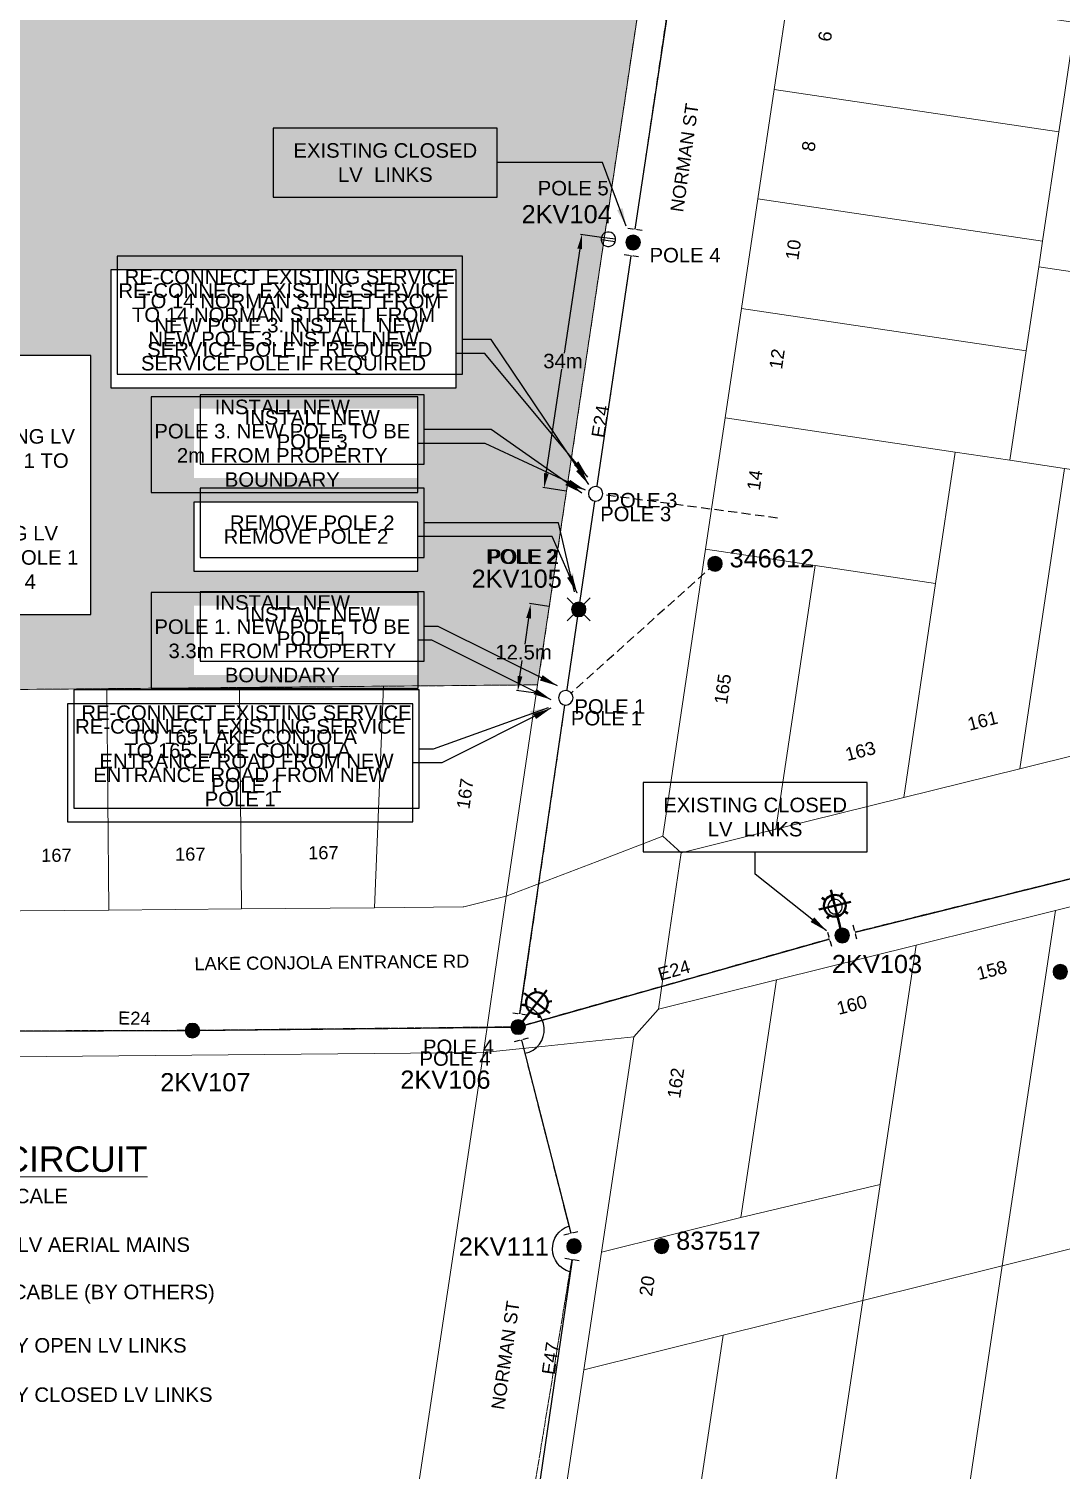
# Model space of a CAD drawing. Header units: metres. Extents: x 267914 to 271639, y 6093026 to 6094842.
# Drawn here: x 270599 to 270741.1, y 6094070.3 to 6094268.9 of the extents above; entities that cross this region are included whole.
import ezdxf
from ezdxf.enums import TextEntityAlignment as Align

# ---------------------------------------------------------------- set-up
doc = ezdxf.new("R2010")
doc.units = ezdxf.units.M
doc.linetypes.add('Cable Exist OH', pattern=[1, 1, 0])
doc.linetypes.add('HIDDEN', pattern=[0.375, 0.25, -0.125])
doc.layers.get('0').update_dxf_attribs({"color": 6})
doc.layers.add('Cadastre Land Parcels_SP_EXT', color=9, linetype='Continuous', lineweight=5)
doc.layers.add('Cadastre Roads_SP_EXT', color=9, linetype='Continuous', lineweight=5)
for name, color, linetype in [('Duct_SP_NEW', 2, 'Continuous'), ('Equip_SP_LV_EXT', 7, 'Continuous'), ('Equip_SP_SL_EXT', 7, 'Continuous'), ('Mains_LV_EXT', 7, 'Continuous'), ('Mains_LV_NEW', 2, 'Continuous'), ('Mains_SL_EXT', 7, 'Continuous'), ('Notes_LV_MISC', 7, 'Continuous'), ('Notes_SP_MISC', 7, 'Continuous'), ('OH_Details_SP_MISC', 7, 'Continuous'), ('SupportsOH_SP_TR_HV_LV_SL_EXT', 7, 'Continuous'), ('SupportsUG_SP_LV_EXT', 7, 'Continuous'), ('SupportsUG_SP_LV_NEW', 2, 'Continuous')]:
    doc.layers.add(name, color=color, linetype=linetype)
doc.layers.get('0').freeze()
doc.styles.add('iecARIAL', font='arial.ttf', dxfattribs={"height": 2})
doc.styles.add('POLE_LABEL', font='arial.ttf')
doc.styles.get("Standard").update_dxf_attribs({"font": 'arial.ttf'})
doc.linetypes.add('Cable 4', pattern='A,5.25,-0.1,["o",Standard,S=2,R=0,X=1.2,Y=-0.7],-4', length=9.35)
doc.dimstyles.get("Standard").update_dxf_attribs({"dimtxt": 0.18, "dimasz": 0.18, "dimexe": 0.18, "dimexo": 0.0625, "dimgap": 0.09, "dimtad": 0, "dimtih": 1, "dimtoh": 1, "dimdec": 4, "dimzin": 0, "dimdsep": 46, "dimtxsty": 'Standard', "dimcen": 0.09, "dimadec": 0, "dimazin": 0, "dimtfac": 1, "dimtdec": 4, "dimtofl": 0, "dimtmove": 0, "dimatfit": 3, "dimfxl": 1, "dimtolj": 1, "dimtzin": 0, "dimarcsym": 0})

# ---------------------------------------------------------------- blocks, each defined once
blk = doc.blocks.new('*U157')
for p, q in [((-5.06, 0.08), (-5.56, 0.07)), ((-3.09, 0.11), (-2.6, 0.12)), ((-5.05, -0.25), (-5.55, -0.26)), ((-3.09, -0.22), (-2.59, -0.21))]:
    blk.add_line(p, q)
blk.add_lwpolyline([(-3.08, -0.05, 1), (-5.07, -0.09, 1)], format="xyb", close=True)
at = {"flags": 9}
for tag, p in [('ACTUAL_STATUS', (0, 0)), ('CONSTRUCTED_VOLTAGE', (0, -0.2)), ('OPERATING_VOLTAGE', (0, -0.6)), ('ORIENTATION', (0, -0.8)), ('OWNED_BY', (0, -1)), ('STATE', (0, -1.2)), ('SWITCH_TYPE', (0, -1.4)), ('NO_PHASES', (0, -0.4)), ('USAGE', (0, -1.6)), ('LEGEND', (0, -1.8)), ('NOTES', (0, -2))]:
    blk.add_attdef(tag, text='', height=0.2, dxfattribs=at).set_placement(p, align=Align.MIDDLE_LEFT)
at = {"flags": 1}
blk.add_attdef('Z', (0, 0), '', height=0.2, dxfattribs=at)
blk = doc.blocks.new('SL_LANTERN_EXT')
at = {"lineweight": 40}
for p, q in [((0, 1.97), (0, 6.47)), ((-2.25, 4.22), (2.25, 4.22)), ((-1.46, 5.68), (-1.06, 5.28)), ((1.46, 5.68), (1.06, 5.28)), ((-1.46, 2.76), (-1.06, 3.16)), ((0, 0), (0, 2.72)), ((1.46, 2.76), (1.06, 3.16))]:
    blk.add_line(p, q, dxfattribs=at)
blk.add_circle((0, 4.22), 1.5, dxfattribs=at)
at = {"style": 'iecARIAL', "flags": 8}
blk.add_attdef('ASSET_NUM', (1.5, 1.5), '', height=2.5, dxfattribs=at)
for tag, p, height, flags in [('OPERATING_VOLTAGE', (0.98, -1.65), 0.2, 9), ('ORIENTATION', (0.98, -1.85), 0.2, 9), ('OWNED_BY', (0.98, -2.05), 0.2, 9), ('CONSTRUCTED_VOLTAGE', (0.98, -0.65), 0.2, 9), ('CONTROL_TYPE', (0.98, -0.85), 0.2, 9), ('LANTERN_PURPOSE', (0.98, -1.05), 0.2, 9), ('LANTERN_TYPE', (0.98, -1.25), 0.2, 9), ('NO_PHASES', (0.98, -1.45), 0.2, 9), ('LNUMBER', (2.18, -3.25), 2.5, 8), ('STATE', (0.98, -2.25), 0.2, 9), ('USAGE', (0.98, -2.45), 0.2, 9), ('CEXIST', (0.98, -2.65), 0.2, 9), ('CNEW', (0.98, -2.85), 0.2, 9), ('CNUMBER', (0.98, -3.05), 0.2, 9), ('CREMOVE', (0.98, -3.25), 0.2, 9), ('CREPLACE', (0.98, -3.45), 0.2, 9), ('LKINGHEIGHT', (0.98, -3.65), 0.2, 9), ('LBRACKET', (0.98, -3.85), 0.2, 9), ('LBRACKETVOCAB', (0.98, -4.05), 0.2, 9), ('LCATEGORY', (0.98, -4.25), 0.2, 9), ('LCHARGE1', (0.98, -4.45), 0.2, 9), ('LCHARGE1PERCENT', (0.98, -4.65), 0.2, 9), ('LCHARGE2', (0.98, -4.85), 0.2, 9), ('LCHARGE2PERCENT', (0.98, -5.05), 0.2, 9), ('LCHARGE3', (0.98, -5.25), 0.2, 9), ('LCHARGE3PERCENT', (0.98, -5.45), 0.2, 9), ('LEXIST', (0.98, -5.65), 0.2, 9), ('LLAMP', (0.98, -5.85), 0.2, 9), ('LLAMPVOCAB', (0.98, -6.05), 0.2, 9), ('LMAST', (0.98, -6.25), 0.2, 9), ('LMASTVOCAB', (0.98, -6.45), 0.2, 9), ('LNEW', (0.98, -6.65), 0.2, 9), ('LANTNUMBER', (0.98, -6.85), 0.2, 9), ('LOUTREACH', (0.98, -7.25), 0.2, 9), ('LOUTREACHVOCAB', (0.98, -7.45), 0.2, 9), ('LRATECODE', (0.98, -7.65), 0.2, 9), ('LREMOVE', (0.98, -7.85), 0.2, 9), ('LREPLACE', (0.98, -8.05), 0.2, 9), ('STREETNAME', (0.98, -9.25), 0.2, 9), ('SUBURB', (0.98, -9.45), 0.2, 1), ('LTYPE', (0.98, -8.25), 0.2, 9), ('LTYPEVOCAB', (0.98, -8.45), 0.2, 9), ('LEGEND', (0.98, -8.65), 0.2, 9), ('LOCATION', (0.98, -8.85), 0.2, 9), ('NOTES', (0.98, -9.05), 0.2, 9)]:
    blk.add_attdef(tag, p, '', height=height, dxfattribs=dict(flags=flags))
blk = doc.blocks.new('POLE_EXT')
blk.add_hatch(color=256).paths.add_polyline_path([(-1, 0, 1), (1, 0, 1)])
blk.add_lwpolyline([(-1, 0, 1), (1, 0, 1)], format="xyb", close=True)
for tag, height, flags, p in [('pNumber', 2.5, 8, (-17.84, 2.07)), ('OWNED_BY', 0.2, 9, (1.35, -0.4)), ('SPECIAL_USE', 0.2, 9, (1.35, -0.8)), ('STATE', 0.2, 9, (1.35, -1)), ('cLV', 0.2, 9, (1.35, -1.4)), ('hDepth', 0.2, 9, (1.35, -1.6)), ('hDia', 0.2, 9, (1.35, -1.8)), ('cHV', 0.2, 9, (1.35, -2)), ('PARENT', 0.2, 9, (1.35, -0.6)), ('USAGE', 0.2, 9, (1.35, -1.2)), ('cLinedev', 0.2, 9, (1.35, -3.4)), ('pExisting', 0.2, 9, (1.35, -3.8)), ('LBRACKET', 0.2, 9, (1.35, -2.2)), ('LExisting', 0.2, 9, (1.35, -2.4)), ('LANTNUMBER', 0.2, 9, (1.35, -2.6)), ('LOther', 0.2, 9, (1.35, -2.8)), ('LRemove', 0.2, 9, (1.35, -3)), ('LEGEND', 0.2, 9, (1.35, -3.2)), ('LOCATION', 0.2, 9, (1.35, -3.6)), ('PFNUMBER', 0.2, 9, (1.35, -4)), ('pFooting', 0.2, 9, (1.35, -4.4)), ('pNew', 0.2, 9, (1.35, -4.6)), ('pRelocate', 0.2, 9, (1.35, -5)), ('pRemove', 0.2, 9, (1.35, -5.2)), ('pReplace', 0.2, 9, (1.35, -5.4)), ('pStay', 0.2, 9, (1.35, -5.6)), ('pType', 0.2, 9, (1.35, -5.8)), ('cspan', 0.2, 9, (1.35, -6)), ('NEWPFNUMBER', 0.2, 9, (1.35, -4.2)), ('STREETNAME', 0.2, 9, (1.35, -6.2)), ('SUBURB', 0.2, 9, (1.35, -6.4)), ('OPERATED_BY', 0.2, 9, (1.36, -7.01)), ('NOTES', 0.2, 9, (1.35, -6.6)), ('MAINTAINED_BY', 0.2, 9, (1.36, -6.81))]:
    blk.add_attdef(tag, text='', height=height, dxfattribs=dict(flags=flags)).set_placement(p, align=Align.MIDDLE_LEFT)
at = {"style": 'POLE_LABEL'}
for tag, height, flags, p in [('ASSET_NUM', 2.5, 8, (2, 2)), ('STRUCTURE_PLANT_NUMBER', 0.2, 9, (1.35, 0.03)), ('STREET_CODE', 0.2, 9, (1.35, -0.2))]:
    blk.add_attdef(tag, text='', height=height, dxfattribs=dict(at, flags=flags)).set_placement(p, align=Align.MIDDLE_LEFT)
at = {"flags": 1}
blk.add_attdef('Z', (1.35, -7.33), '', height=0.2, dxfattribs=at)
blk = doc.blocks.new('POLE_NEW')
for tag, height, flags, p in [('pNumber', 2.5, 8, (-17.84, 2.07)), ('cLinedev', 0.2, 9, (1.15, -3.4)), ('pExisting', 0.2, 9, (1.15, -3.6)), ('LBRACKET', 0.2, 9, (1.15, -2.2)), ('LExisting', 0.2, 9, (1.15, -2.4)), ('LANTNUMBER', 0.2, 9, (1.15, -2.6)), ('LOther', 0.2, 9, (1.15, -2.8)), ('LRemove', 0.2, 9, (1.15, -3)), ('LEGEND', 0.2, 9, (1.15, -3.2)), ('PFNUMBER', 0.2, 9, (1.15, -3.8)), ('NEWPFNUMBER', 0.2, 9, (1.15, -4)), ('pFooting', 0.2, 9, (1.15, -4.2)), ('pNew', 0.2, 9, (1.15, -4.4)), ('pRelocate', 0.2, 9, (1.15, -4.8)), ('pRemove', 0.2, 9, (1.15, -5)), ('pReplace', 0.2, 9, (1.15, -5.2)), ('pStay', 0.2, 9, (1.15, -5.4)), ('pType', 0.2, 9, (1.15, -5.6)), ('cspan', 0.2, 9, (1.15, -5.8)), ('SUBURB', 0.2, 9, (1.15, -6)), ('STREETNAME', 0.2, 9, (1.15, -6.2)), ('OPERATED_BY', 0.2, 9, (1.15, -6.89)), ('LOCATION', 0.2, 9, (1.15, -6.4)), ('NOTES', 0.2, 9, (1.15, -6.6)), ('MAINTAINED_BY', 0.2, 9, (1.15, -7.22))]:
    blk.add_attdef(tag, text='', height=height, dxfattribs=dict(flags=flags)).set_placement(p, align=Align.MIDDLE_LEFT)
at = {"style": 'POLE_LABEL', "flags": 8}
blk.add_attdef('ASSET_NUM', text='', height=2.5, dxfattribs=at).set_placement((2, 2), align=Align.MIDDLE_LEFT)
at = {"flags": 1}
blk.add_attdef('Z', (1.15, -7.59), '', height=0.2, dxfattribs=at)
blk.add_wipeout([(0.07, 1), (-0.06, 1), (-0.18, 0.98), (-0.3, 0.95), (-0.42, 0.91), (-0.53, 0.85), (-0.63, 0.77), (-0.73, 0.69), (-0.81, 0.59), (-0.87, 0.49), (-0.93, 0.37), (-0.97, 0.25), (-0.99, 0.13), (-1, 0.01), (-0.99, -0.12), (-0.97, -0.24), (-0.93, -0.36), (-0.88, -0.48), (-0.81, -0.58), (-0.73, -0.68), (-0.64, -0.77), (-0.54, -0.84), (-0.43, -0.9), (-0.31, -0.95), (-0.19, -0.98), (-0.07, -1), (0.06, -1), (0.18, -0.98), (0.3, -0.95), (0.42, -0.91), (0.53, -0.85), (0.63, -0.77), (0.73, -0.69), (0.81, -0.59), (0.87, -0.49), (0.93, -0.37), (0.97, -0.25), (0.99, -0.13), (1, -0.01), (0.99, 0.12), (0.97, 0.24), (0.93, 0.36), (0.88, 0.48), (0.81, 0.58), (0.73, 0.68), (0.64, 0.77), (0.54, 0.84), (0.43, 0.9), (0.31, 0.95), (0.19, 0.98)])
at = {"lineweight": -3}
blk.add_lwpolyline([(-1, 0, 1), (1, 0, 1)], format="xyb", close=True, dxfattribs=at)
at = {"style": 'POLE_LABEL', "flags": 9}
for tag, p in [('STRUCTURE_PLANT_NUMBER', (1.15, 0.09)), ('STREET_CODE', (1.15, -0.2))]:
    blk.add_attdef(tag, text='', height=0.2, dxfattribs=at).set_placement(p, align=Align.MIDDLE_LEFT)
at = {"flags": 9}
for tag, p in [('OWNED_BY', (1.15, -0.4)), ('SPECIAL_USE', (1.15, -0.8)), ('STATE', (1.15, -1)), ('cLV', (1.15, -1.4)), ('hDepth', (1.15, -1.6)), ('hDia', (1.15, -1.8)), ('cHV', (1.15, -2)), ('PARENT', (1.15, -0.6)), ('USAGE', (1.15, -1.2))]:
    blk.add_attdef(tag, text='', height=0.2, dxfattribs=at).set_placement(p, align=Align.MIDDLE_LEFT)
blk = doc.blocks.new('*D138')
at = {"layer": 'Notes_SP_MISC', "color": 0, "linetype": 'Continuous', "lineweight": -2, "transparency": 16777216}
for p, q in [((270678.16, 6094240.07), (270674.96, 6094240.54)), ((270674.85, 6094238.54), (270672.71, 6094224.19)), ((270670.24, 6094207.62), (270672.38, 6094221.97)), ((270672.96, 6094205.19), (270669.76, 6094205.67))]:
    blk.add_line(p, q, dxfattribs=at)
at = {"layer": 'Notes_SP_MISC', "color": 0, "linetype": 'Continuous', "lineweight": 0, "transparency": 16777216}
for points in [[(270674.52, 6094238.59), (270675.18, 6094238.49), (270675.14, 6094240.52)], [(270669.91, 6094207.67), (270670.57, 6094207.57), (270669.94, 6094205.64)]]:
    blk.add_solid(points, dxfattribs=at)
at = {"layer": 'Notes_SP_MISC', "color": 0, "linetype": 'Continuous', "transparency": 16777216, "insert": (270672.54, 6094223.08), "char_height": 2, "attachment_point": 5}
blk.add_mtext('\\A1;34m', dxfattribs=at)
blk = doc.blocks.new('*D139')
at = {"layer": 'Notes_SP_MISC', "color": 0, "linetype": 'Continuous', "lineweight": -2, "transparency": 16777216}
for p, q in [((270670.59, 6094189.28), (270667.93, 6094189.68)), ((270667.81, 6094187.67), (270667.28, 6094184.09)), ((270666.62, 6094179.68), (270666.94, 6094181.87)), ((270668.81, 6094177.33), (270666.14, 6094177.73))]:
    blk.add_line(p, q, dxfattribs=at)
at = {"layer": 'Notes_SP_MISC', "color": 0, "linetype": 'Continuous', "transparency": 16777216}
for points in [[(270667.48, 6094187.72), (270668.14, 6094187.62), (270668.1, 6094189.65)], [(270666.29, 6094179.73), (270666.95, 6094179.63), (270666.32, 6094177.7)]]:
    blk.add_solid(points, dxfattribs=at)
at = {"layer": 'Notes_SP_MISC', "color": 0, "linetype": 'Continuous', "transparency": 16777216, "insert": (270667.11, 6094182.98), "char_height": 2, "attachment_point": 5}
blk.add_mtext('\\A1;12.5m', dxfattribs=at)
blk = doc.blocks.new('POLE_DEL')
h = blk.add_hatch(color=256)
edge = h.paths.add_edge_path()
edge.add_arc((0, 0), 1, 180, 360)
edge.add_arc((0, 0), 1, 0, 180)
for p, q in [((-1.58, 1.58), (1.58, -1.58)), ((-1.58, -1.58), (1.58, 1.58))]:
    blk.add_line(p, q)
blk.add_lwpolyline([(-1, 0, 1), (1, 0, 1)], format="xyb", close=True)
for tag, height, flags, p in [('pNumber', 2.5, 8, (0, 2.07)), ('OWNED_BY', 0.2, 9, (0, -0.4)), ('SPECIAL_USE', 0.2, 9, (0, -0.6)), ('STATE', 0.2, 9, (0, -0.8)), ('cLV', 0.2, 9, (0, -1.2)), ('cHV', 0.2, 9, (0, -1.8)), ('USAGE', 0.2, 9, (0, -1)), ('hDepth', 0.2, 9, (0, -1.4)), ('hDia', 0.2, 9, (0, -1.6)), ('LBRACKET', 0.2, 9, (0, -2)), ('cLinedev', 0.2, 9, (0, -3.2)), ('LExisting', 0.2, 9, (0, -2.2)), ('LANTNUMBER', 0.2, 9, (0, -2.4)), ('LOther', 0.2, 9, (0, -2.6)), ('LRemove', 0.2, 9, (0, -2.8)), ('LEGEND', 0.2, 9, (0, -3)), ('pExisting', 0.2, 9, (0, -3.4)), ('PFNUMBER', 0.2, 9, (0, -3.6)), ('NEWPFNUMBER', 0.2, 9, (0, -3.8)), ('pFooting', 0.2, 9, (0, -4)), ('cspan', 0.2, 9, (0, -5.6)), ('SUBURB', 0.2, 9, (0, -5.8)), ('STREETNAME', 0.2, 9, (0, -6)), ('pNew', 0.2, 9, (0, -4.2)), ('pRelocate', 0.2, 9, (0, -4.6)), ('pRemove', 0.2, 9, (0, -4.8)), ('pReplace', 0.2, 9, (0, -5)), ('pStay', 0.2, 9, (0, -5.2)), ('pType', 0.2, 9, (0, -5.4)), ('LOCATION', 0.2, 9, (0, -6.2)), ('NOTES', 0.2, 9, (0, -6.4))]:
    blk.add_attdef(tag, text='', height=height, dxfattribs=dict(flags=flags)).set_placement(p, align=Align.MIDDLE_LEFT)
at = {"flags": 1}
blk.add_attdef('Z', (0, 0), '', height=0.2, dxfattribs=at)
at = {"style": 'POLE_LABEL', "flags": 9}
blk.add_attdef('STREET_CODE', text='', height=0.2, dxfattribs=at).set_placement((0, -0.2), align=Align.MIDDLE_LEFT)
blk = doc.blocks.new('*U158')
for p, q in [((-0.24, 4.41), (-0.21, 2.45)), ((0.09, 4.42), (0.13, 2.45))]:
    blk.add_line(p, q)
blk.add_lwpolyline([(-0.04, 2.44, 1), (-0.07, 4.43, 1)], format="xyb", close=True)
at = {"flags": 9}
for tag, p in [('ACTUAL_STATUS', (0, 0)), ('CONSTRUCTED_VOLTAGE', (0, -0.2)), ('OPERATING_VOLTAGE', (0, -0.6)), ('ORIENTATION', (0, -0.8)), ('OWNED_BY', (0, -1)), ('STATE', (0, -1.2)), ('SWITCH_TYPE', (0, -1.4)), ('NO_PHASES', (0, -0.4)), ('USAGE', (0, -1.6)), ('NOTES', (0, -1.8))]:
    blk.add_attdef(tag, text='', height=0.2, dxfattribs=at).set_placement(p, align=Align.MIDDLE_LEFT)
at = {"flags": 1}
blk.add_attdef('Z', (0, 0), '', height=0.2, dxfattribs=at)
blk = doc.blocks.new('End Shackle_NEW')
blk.add_line((1, 1.81), (-1, 1.81))
at = {"flags": 1}
blk.add_attdef('Z', (0, 0), '', height=0.2, dxfattribs=at)
at = {"flags": 9}
for tag, p in [('CONNECTOR_TYPE', (0, 0)), ('CONSTRUCTED_VOLTAGE', (0, -0.2)), ('OPERATING_VOLTAGE', (0, -0.6)), ('ORIENTATION', (0, -0.8)), ('OWNED_BY', (0, -1)), ('STATE', (0, -1.2)), ('OPERATED_BY', (0, -2.01)), ('NO_PHASES', (0, -0.4)), ('USAGE', (0, -1.4)), ('NOTES', (0, -1.6)), ('MAINTAINED_BY', (0, -1.81))]:
    blk.add_attdef(tag, text='', height=0.2, dxfattribs=at).set_placement(p, align=Align.MIDDLE_LEFT)
blk.add_wipeout([(-0.25, 0), (-0.25, 1.81), (0.25, 1.82), (0.25, 0)])

msp = doc.modelspace()

# ---------------------------------------------------------------- hatches: boundary and pattern name
at = {"layer": 'Notes_SP_MISC', "linetype": 'Cable Exist OH', "lineweight": 0}
h = msp.add_hatch(dxfattribs=at)
h.set_pattern_fill('DOTS', scale=5)
h.paths.add_polyline_path([(270294.87367, 6094417.99015), (270325.71903, 6094417.99015), (270325.71903, 6094427.51752), (270294.87367, 6094427.51752)], flags=16)
h.paths.add_polyline_path([(270368.16032, 6094375.8), (270330.76741, 6094375.8), (270330.76741, 6094396.1), (270368.16032, 6094396.1)], flags=16)
h.paths.add_polyline_path([(270392.54142, 6094372.76222), (270446.52195, 6094372.76222), (270446.52195, 6094323.68579), (270392.54142, 6094323.68579)], flags=16)
h.paths.add_polyline_path([(270562.66032, 6094301.83251), (270525.26741, 6094301.83251), (270525.26741, 6094316.74827), (270562.66032, 6094316.74827)], flags=16)
h.paths.add_polyline_path([(270623.56261, 6094279.79342), (270586.16971, 6094279.79342), (270586.16971, 6094294.70918), (270623.56261, 6094294.70918)], flags=16)
h.paths.add_polyline_path([(270546.43226, 6094188.17363), (270607.54442, 6094188.17363), (270607.54442, 6094223.87583), (270546.43226, 6094223.87583)], flags=16)
h.paths.add_polyline_path([(270610.29029, 6094219.38971), (270657.83063, 6094219.38971), (270657.83063, 6094235.65904), (270610.29029, 6094235.65904)], flags=16)
h.paths.add_polyline_path([(270621.72617, 6094206.99774), (270652.57153, 6094206.99774), (270652.57153, 6094216.52512), (270621.72617, 6094216.52512)], flags=16)
h.paths.add_polyline_path([(270621.72617, 6094194.15068), (270652.57153, 6094194.15068), (270652.57153, 6094203.67805), (270621.72617, 6094203.67805)], flags=16)
h.paths.add_polyline_path([(270621.73795, 6094179.87044), (270652.58331, 6094179.87044), (270652.58331, 6094189.39782), (270621.73795, 6094189.39782)], flags=16)
h.paths.add_polyline_path([(270147.16008, 6094087.00123), (270207.17664, 6094079.64236), (270204.76765, 6094082.90953), (270210.07705, 6094108.14978), (270325.83978, 6094122.17453), (270502.90852, 6094177.01981), (270669.04642, 6094178.49896), (270710.46836, 6094456.26428), (270636.39311, 6094511.48672), (270591.3781, 6094556.10591), (270564.69639, 6094591.35677), (270524.07257, 6094631.00491), (270480.90636, 6094656.14759), (270451.68598, 6094666.35359), (270363.99117, 6094617.38918), (270314.13328, 6094579.10181), (270278.89523, 6094550.13021), (270252.61213, 6094525.7092), (270236.65183, 6094517.45549)])

# ---------------------------------------------------------------- linework, layer by layer
at = {"layer": 'Cadastre Land Parcels_SP_EXT', "linetype": 'Continuous'}
for points in [[(270502.90852, 6094177.01981), (270518.23105, 6094177.15593), (270536.52756, 6094177.3189), (270554.82407, 6094177.48179), (270573.12058, 6094177.64467), (270591.4163, 6094177.80756), (270609.71281, 6094177.97036), (270628.00924, 6094178.13315), (270647.82904, 6094178.30973), (270669.04645, 6094178.49894), (270692.55688, 6094336.15535), (270692.55688, 6094336.15535), (270695.71407, 6094357.32338), (270710.46862, 6094456.26413)], [(270741.45455, 6094258.84549), (270740.83128, 6094254.66233), (270738.58268, 6094239.58342), (270738.06046, 6094236.08138), (270768.74068, 6094231.50955)], [(270768.74068, 6094231.50955), (270738.06046, 6094236.08138), (270736.33329, 6094224.50248), (270734.0839, 6094209.4226), (270741.62451, 6094208.29874)]]:
    msp.add_lwpolyline(points, dxfattribs=at)
for points in [[(270743.07987, 6094269.74318), (270703.87185, 6094275.58082), (270701.62334, 6094260.49988), (270740.83128, 6094254.66233), (270741.45455, 6094258.84549), (270743.07987, 6094269.74318)], [(270740.83128, 6094254.66233), (270701.62334, 6094260.49988), (270699.37475, 6094245.42097), (270738.58268, 6094239.58342), (270740.83128, 6094254.66233)], [(270738.06046, 6094236.08138), (270738.58268, 6094239.58342), (270699.37475, 6094245.42097), (270697.12545, 6094230.34012), (270736.33329, 6094224.50248), (270738.06046, 6094236.08138)], [(270736.33329, 6094224.50248), (270697.12545, 6094230.34012), (270694.87694, 6094215.26015), (270726.54577, 6094210.54451), (270734.0839, 6094209.4226), (270736.33329, 6094224.50248)], [(270726.54577, 6094210.54451), (270694.87694, 6094215.26015), (270692.17785, 6094197.16468), (270707.25738, 6094194.919), (270723.84836, 6094192.44807), (270726.54577, 6094210.54451)], [(270741.62451, 6094208.29874), (270734.0839, 6094209.4226), (270726.54577, 6094210.54451), (270723.84836, 6094192.44807), (270719.45452, 6094162.97846), (270735.46366, 6094166.95281), (270741.62451, 6094208.29874)], [(270755.32136, 6094206.2557), (270741.62451, 6094208.29874), (270735.46366, 6094166.95281), (270752.98611, 6094171.30381), (270755.32136, 6094206.2557)], [(270707.25738, 6094194.919), (270692.17785, 6094197.16468), (270686.2858, 6094157.64847), (270688.79612, 6094155.36684), (270701.84612, 6094158.60626), (270707.25738, 6094194.919)], [(270701.84612, 6094158.60626), (270707.25738, 6094194.919), (270723.84836, 6094192.44807), (270719.45452, 6094162.97846), (270701.84612, 6094158.60626)], [(270609.71281, 6094177.97036), (270591.4163, 6094177.80756), (270591.68987, 6094147.31523), (270609.9855, 6094147.47803), (270609.71281, 6094177.97036)], [(270628.00924, 6094178.13315), (270609.71281, 6094177.97036), (270609.9855, 6094147.47803), (270628.28192, 6094147.64179), (270628.00924, 6094178.13315)], [(270647.82904, 6094178.30973), (270628.00924, 6094178.13315), (270628.28192, 6094147.64179), (270646.57755, 6094147.8045), (270647.82904, 6094178.30973)], [(270669.04645, 6094178.49894), (270647.82904, 6094178.30973), (270646.57755, 6094147.8045), (270658.77354, 6094147.91262), (270658.87654, 6094147.93815), (270664.7049, 6094149.38495), (270669.04645, 6094178.49894)], [(270733.0391, 6094098.47038), (270740.36683, 6094147.42458), (270759.57511, 6094152.19958), (270752.25454, 6094103.24759), (270733.0391, 6094098.47038)], [(270733.0391, 6094098.47038), (270740.36683, 6094147.42458), (270721.15784, 6094142.6495), (270716.21943, 6094109.68924), (270713.82287, 6094093.69309), (270733.0391, 6094098.47038)], [(270716.21943, 6094109.68924), (270721.15784, 6094142.6495), (270701.94876, 6094137.87433), (270697.03552, 6094105.11573), (270716.21943, 6094109.68924)], [(270697.03552, 6094105.11573), (270701.94876, 6094137.87433), (270685.69724, 6094133.83514), (270685.66235, 6094133.79645), (270682.27753, 6094130.0296), (270677.82168, 6094100.34144), (270697.03552, 6094105.11573)], [(270661.59904, 6094127.84301), (270510.96322, 6094126.50336), (270336.51804, 6094072.46932), (270289.54611, 6094066.77735), (270644.99313, 6094017.20155), (270661.59904, 6094127.84301)], [(270713.82287, 6094093.69309), (270716.21943, 6094109.68924), (270697.03552, 6094105.11573), (270677.82168, 6094100.34144), (270675.39041, 6094084.13939), (270694.60576, 6094088.91677), (270713.82287, 6094093.69309)], [(270744.92028, 6094054.29126), (270752.25454, 6094103.24759), (270733.0391, 6094098.47038), (270725.69769, 6094049.51282), (270744.92028, 6094054.29126)], [(270725.69769, 6094049.51282), (270733.0391, 6094098.47038), (270713.82287, 6094093.69309), (270706.47501, 6094044.73438), (270725.69769, 6094049.51282)], [(270706.47501, 6094044.73438), (270713.82287, 6094093.69309), (270694.60576, 6094088.91677), (270687.25322, 6094039.95594), (270706.47501, 6094044.73438)], [(270671.00196, 6094035.91561), (270668.4949, 6094038.19627), (270675.39041, 6094084.13939), (270694.60576, 6094088.91677), (270687.25322, 6094039.95594), (270671.00196, 6094035.91561)]]:
    msp.add_lwpolyline(points, close=True, dxfattribs=at)
at = {"layer": 'Cadastre Roads_SP_EXT', "linetype": 'Continuous'}
for points in [[(270712.46344, 6094333.18652), (270700.7194, 6094334.93683), (270692.55686, 6094336.15536), (270669.04642, 6094178.49896), (270664.70496, 6094149.38491), (270677.24508, 6094154.18662), (270686.28574, 6094157.64847), (270692.17785, 6094197.16468), (270694.87691, 6094215.2602), (270697.12544, 6094230.34008), (270699.37477, 6094245.42103), (270701.6233, 6094260.49994), (270703.87183, 6094275.5808), (270706.12124, 6094290.65971), (270708.37065, 6094305.74065), (270712.46344, 6094333.18652)], [(270677.82172, 6094100.34149), (270682.27754, 6094130.02953), (270670.06759, 6094128.73903), (270661.59907, 6094127.84299), (270644.99317, 6094017.20154), (270655.46138, 6094026.55285), (270668.49495, 6094038.19632), (270675.3904, 6094084.13941), (270677.82172, 6094100.34149)]]:
    msp.add_lwpolyline(points, close=True, dxfattribs=at)
for points in [[(270752.98616, 6094171.30381), (270735.46365, 6094166.95281), (270719.45443, 6094162.97843), (270701.84609, 6094158.60624), (270688.79609, 6094155.36692), (270687.22372, 6094144.44473), (270685.69727, 6094133.83515), (270701.94879, 6094137.87434), (270721.15776, 6094142.64948), (270740.36682, 6094147.42452), (270759.57509, 6094152.19957)], [(270336.51807, 6094072.46928), (270510.96315, 6094126.50339), (270661.59907, 6094127.84299), (270663.1627, 6094138.68941), (270664.70496, 6094149.38491), (270664.70496, 6094149.38491), (270658.87652, 6094147.93811), (270658.77355, 6094147.91268), (270646.57756, 6094147.8045), (270628.28193, 6094147.64184), (270609.98551, 6094147.47803), (270591.68988, 6094147.3152), (270573.39346, 6094147.15236), (270555.09784, 6094146.98953), (270536.80221, 6094146.8266), (270518.50579, 6094146.66359), (270507.65602, 6094146.56769), (270501.83022, 6094144.76263)]]:
    msp.add_lwpolyline(points, dxfattribs=at)
at = {"layer": 'Duct_SP_NEW', "color": 2, "linetype": 'HIDDEN', "ltscale": 5, "flags": 128}
for points in [[(270702.08455, 6094201.46947), (270677.03621, 6094204.81329)], [(270693.47425, 6094195.17722), (270672.92432, 6094176.72079)]]:
    msp.add_lwpolyline(points, dxfattribs=at)
at = {"layer": 'Mains_LV_EXT', "color": 7, "linetype": 'Cable Exist OH', "lineweight": 0}
for points in [[(270682.19849, 6094239.43043), (270688.15339, 6094279.67559)], [(270674.70501, 6094188.89346), (270682.19849, 6094239.43043)], [(270666.36325, 6094131.36687), (270674.70501, 6094188.89346)], [(270768.65894, 6094158.3002), (270710.99312, 6094143.9854)], [(270666.36325, 6094131.36687), (270710.99312, 6094143.9854)], [(270666.36325, 6094131.36687), (270621.51865, 6094130.87724)], [(270666.36325, 6094131.36687), (270674.05958, 6094101.18021)], [(270674.05958, 6094101.18021), (270662.67149, 6094031.81311)]]:
    msp.add_lwpolyline(points, dxfattribs=at)
at = {"layer": 'Mains_LV_EXT', "linetype": 'Continuous'}
msp.add_lwpolyline([(270667.28502, 6094127.75151, 0.890113192), (270666.7915, 6094134.32019)], format="xyb", dxfattribs=at)
at = {"layer": 'Mains_LV_EXT', "linetype": 'Cable Exist OH'}
msp.add_lwpolyline([(270621.51865, 6094130.87724), (270584.76888, 6094130.76964)], dxfattribs=at)
at = {"layer": 'Mains_SL_EXT', "linetype": 'Cable Exist OH'}
for points in [[(270817.17051, 6094170.52529), (270768.65894, 6094158.3002), (270710.99315, 6094143.98546)], [(270710.99315, 6094143.98546), (270666.36326, 6094131.36689)], [(270666.36326, 6094131.36689), (270621.51865, 6094130.87724), (270584.76888, 6094130.76964)]]:
    msp.add_lwpolyline(points, dxfattribs=at)
at = {"layer": 'Notes_LV_MISC'}
for points in [[(270632.64965, 6094245.6554), (270663.49501, 6094245.6554), (270663.49501, 6094255.18277), (270632.64965, 6094255.18277)], [(270611.14803, 6094221.28752), (270658.68838, 6094221.28752), (270658.68838, 6094237.55685), (270611.14803, 6094237.55685)], [(270622.58391, 6094208.89554), (270653.42928, 6094208.89554), (270653.42928, 6094218.42292), (270622.58391, 6094218.42292)], [(270622.58391, 6094196.04848), (270653.42928, 6094196.04848), (270653.42928, 6094205.57586), (270622.58391, 6094205.57586)], [(270622.59569, 6094181.76824), (270653.44105, 6094181.76824), (270653.44105, 6094191.29562), (270622.59569, 6094191.29562)], [(270605.18957, 6094161.52339), (270652.72992, 6094161.52339), (270652.72992, 6094177.79273), (270605.18957, 6094177.79273)], [(270683.57234, 6094155.51186), (270714.4177, 6094155.51186), (270714.4177, 6094165.03924), (270683.57234, 6094165.03924)]]:
    msp.add_lwpolyline(points, close=True, dxfattribs=at)
at = {"layer": 'Notes_SP_MISC', "color": 7, "linetype": 'Cable Exist OH', "lineweight": 0, "flags": 128}
msp.add_lwpolyline([(270147.16008, 6094087.00123), (270207.17664, 6094079.64236), (270204.76765, 6094082.90953), (270210.07705, 6094108.14978), (270325.83978, 6094122.17453), (270502.90852, 6094177.01981), (270669.04642, 6094178.49896), (270710.46836, 6094456.26428), (270636.39311, 6094511.48672), (270591.3781, 6094556.10591), (270564.69639, 6094591.35677), (270524.07257, 6094631.00491), (270480.90636, 6094656.14759), (270451.68598, 6094666.35359), (270363.99117, 6094617.38918), (270314.13328, 6094579.10181), (270278.89523, 6094550.13021), (270252.61213, 6094525.7092), (270236.65183, 6094517.45549), (270147.16012, 6094087.00122)], dxfattribs=at)
at = {"layer": 'Notes_SP_MISC'}
for points in [[(270610.29029, 6094219.38971), (270657.83063, 6094219.38971), (270657.83063, 6094235.65904), (270610.29029, 6094235.65904)], [(270546.43226, 6094188.17363), (270607.54442, 6094188.17363), (270607.54442, 6094223.87583), (270546.43226, 6094223.87583)], [(270615.83495, 6094204.96757), (270652.57153, 6094204.96757), (270652.57153, 6094218.15642), (270615.83495, 6094218.15642)], [(270621.72617, 6094194.15068), (270652.57153, 6094194.15068), (270652.57153, 6094203.67805), (270621.72617, 6094203.67805)], [(270615.84673, 6094178.03971), (270652.58331, 6094178.03971), (270652.58331, 6094191.22856), (270615.84673, 6094191.22856)], [(270604.33183, 6094159.62559), (270651.87217, 6094159.62559), (270651.87217, 6094175.89492), (270604.33183, 6094175.89492)]]:
    msp.add_lwpolyline(points, close=True, dxfattribs=at)
at = {"layer": 'OH_Details_SP_MISC', "color": 7, "linetype": 'Continuous', "flags": 128}
for points in [[(270666.3196, 6094131.35455), (270674.70501, 6094188.89346), (270682.19843, 6094239.43054), (270688.251, 6094279.65487), (270617.60104, 6094310.72596), (270546.44597, 6094339.78699), (270471.99901, 6094370.19398), (270403.30808, 6094398.25024)], [(270666.32135, 6094131.36651), (270710.99309, 6094143.98544), (270768.65909, 6094158.30024), (270817.1704, 6094170.52527), (270850.01124, 6094172.3687)], [(270510.23282, 6094130.47743), (270545.9411, 6094130.62502), (270584.76894, 6094130.76965), (270621.51865, 6094130.87724), (270666.36324, 6094131.36697), (270674.05962, 6094101.1802), (270669.12435, 6094067.20649), (270662.67149, 6094031.81311), (270687.37751, 6094035.7964)]]:
    msp.add_lwpolyline(points, dxfattribs=at)

# ---------------------------------------------------------------- block references
at = {"layer": 'Equip_SP_LV_EXT', "linetype": 'Cable Exist OH', "lineweight": 0, "rotation": 81.8454543701118}
msp.add_blockref('*U158', (270682.19842, 6094239.43045), dxfattribs=at)
at = {"layer": 'Equip_SP_LV_EXT', "rotation": 283.0818529255229}
msp.add_blockref('*U157', (270710.99315, 6094143.98545), dxfattribs=at)
at = {"layer": 'Equip_SP_SL_EXT'}
for p, rotation in [((270710.99311, 6094143.9854), 13.94463685961061), ((270666.3616, 6094131.33747), 322.1267526544862)]:
    msp.add_blockref('SL_LANTERN_EXT', p, dxfattribs=dict(at, rotation=rotation))
at = {"layer": 'SupportsOH_SP_TR_HV_LV_SL_EXT'}
ref = msp.add_blockref('POLE_EXT', (270693.47425, 6094195.17722), dxfattribs=at)
ref.add_attrib('ASSET_NUM', '346612', dxfattribs={"layer": '0', "height": 2.5, "style": 'POLE_LABEL'}).set_placement((270695.47425, 6094195.92722), align=Align.MIDDLE_LEFT)
ref = msp.add_blockref('POLE_EXT', (270741.02354, 6094138.98032), dxfattribs=at)
ref.add_attrib('ASSET_NUM', '837520', dxfattribs={"layer": '0', "height": 2.5, "style": 'POLE_LABEL'}).set_placement((270743.02354, 6094139.73032), align=Align.MIDDLE_LEFT)
ref = msp.add_blockref('POLE_EXT', (270621.51864, 6094130.87721), dxfattribs=at)
ref.add_attrib('ASSET_NUM', '2KV107', dxfattribs={"layer": '0', "height": 2.5, "style": 'POLE_LABEL'}).set_placement((270623.2944, 6094125.02404), align=Align.TOP_CENTER)
ref = msp.add_blockref('POLE_EXT', (270686.12202, 6094101.19799), dxfattribs=at)
ref.add_attrib('ASSET_NUM', '837517', dxfattribs={"layer": '0', "height": 2.5, "style": 'POLE_LABEL'}).set_placement((270688.12202, 6094101.94799), align=Align.MIDDLE_LEFT)
at = {"layer": 'SupportsUG_SP_LV_EXT'}
ref = msp.add_blockref('POLE_DEL', (270674.70506, 6094188.89345), dxfattribs=at)
ref.add_attrib('pNumber', '2KV105', dxfattribs={"height": 2.5}).set_placement((270659.95103, 6094193.12433), align=Align.MIDDLE_LEFT)

# ---------------------------------------------------------------- texts
at = {"layer": 'Cadastre Land Parcels_SP_EXT'}
for s, rotation, p in [('6', 81.822319, (270709.42382, 6094267.00401)), ('8', 81.82251, (270707.1704, 6094251.86033)), ('10', 81.822533, (270704.94044, 6094236.91521)), ('12', 81.822586, (270702.70063, 6094221.87639)), ('14', 81.822548, (270699.63351, 6094205.19348)), ('165', 81.822495, (270695.12967, 6094175.72006)), ('161', 14.268236, (270728.51428, 6094172.17149)), ('163', 14.267564, (270711.68927, 6094167.99628)), ('167', 81.83477, (270659.64664, 6094161.30076)), ('167', 0.153542, (270600.68463, 6094154.12053)), ('167', 0.153286, (270619.12062, 6094154.28388)), ('167', 0.1536, (270637.44568, 6094154.47622)), ('158', 14.268325, (270729.76948, 6094137.81737)), ('160', 14.2686, (270710.49538, 6094133.03266)), ('162', 81.822533, (270688.66179, 6094121.45705)), ('20', 81.822701, (270684.80011, 6094094.20412))]:
    msp.add_text(s, height=1.8, rotation=rotation, dxfattribs=at).set_placement(p)
at = {"layer": 'Cadastre Roads_SP_EXT'}
for s, rotation, p in [('NORMAN ST', 81.829292, (270689.08244, 6094243.52149)), ('LAKE CONJOLA ENTRANCE RD', 0.5801511, (270621.78643, 6094139.18402)), ('NORMAN ST', 81.806, (270664.42925, 6094078.57483))]:
    msp.add_text(s, height=1.8, rotation=rotation, dxfattribs=at).set_placement(p)
at = {"layer": 'Mains_LV_EXT'}
for s, rotation, p in [('E24', 80.7123736, (270678.20359, 6094212.43381)), ('E24', 80.7123737, (270678.20359, 6094212.43381)), ('E24', 15.653498, (270685.91333, 6094137.72293)), ('E24', 358.9975065, (270611.2693, 6094131.72797)), ('E47', 81.6892522, (270671.37552, 6094083.39293))]:
    msp.add_text(s, height=1.8, rotation=rotation, dxfattribs=at).set_placement(p)
at = {"layer": 'Notes_LV_MISC', "char_height": 2, "attachment_point": 5, "style": 'iecARIAL'}
for s, insert, width in [('EXISTING CLOSED\\PLV  LINKS', (270648.07233, 6094250.41909), 30.6675701), ('POLE 4', (270689.35206, 6094237.66493), 30.6675701), ('RE-CONNECT EXISTING SERVICE TO 14 NORMAN STREET FROM NEW POLE 3. INSTALL NEW SERVICE POLE IF REQUIRED', (270634.9182, 6094229.42218), 47.1956758), ('INSTALL NEW \\PPOLE 3', (270638.00659, 6094213.65923), 30.6675701), ('POLE 3', (270683.41059, 6094203.91751), 30.6675701), ('REMOVE POLE 2', (270638.00659, 6094200.81217), 30.6675701), ('POLE 2', (270667.10057, 6094196.13308), 30.6675701), ('INSTALL NEW \\PPOLE 1', (270638.01837, 6094186.53193), 30.6675701), ('RE-CONNECT EXISTING SERVICE TO 165 LAKE CONJOLA  ENTRANCE ROAD FROM NEW POLE 1', (270628.95974, 6094169.65806), 47.1956758), ('POLE 1', (270679.00217, 6094175.49826), 30.6675701), ('EXISTING CLOSED\\PLV  LINKS', (270698.99502, 6094160.27555), 30.6675701), ('POLE 4', (270658.15298, 6094128.62757), 30.6675701)]:
    msp.add_mtext(s, dxfattribs=dict(at, insert=insert, width=width))
at = {"layer": 'Notes_LV_MISC', "lineweight": 0, "style": 'iecARIAL'}
for s, width, insert, char_height, attachment_point in [('{\\H1.1667x;\\LFINAL LV CIRCUIT\\H0.85714x;\\P\\H0.66665x;\\lNOT TO SCALE}', 43.3984832, (270594.11825, 6094110.99688), 3, 5), ('EXISTING LV AERIAL MAINS', 53.249077, (270583.6059, 6094101.38084), 2, 4), ('SERVICE CABLE (BY OTHERS)', 60.8664998, (270583.6059, 6094094.5876), 2, 4), ('NORMALLY OPEN LV LINKS', 60.8664998, (270583.6059, 6094087.51672), 2, 4), ('NORMALLY CLOSED LV LINKS', 60.8664998, (270583.6059, 6094080.72279), 2, 4)]:
    msp.add_mtext_dynamic_manual_height_columns(s, width=width, gutter_width=10, heights=[0], dxfattribs=dict(at, insert=insert, char_height=char_height, attachment_point=attachment_point))
at = {"layer": 'Notes_SP_MISC', "char_height": 2, "attachment_point": 5, "style": 'iecARIAL'}
for s, insert, width in [('POLE 5', (270673.94744, 6094246.89891), 30.6675701), ('RE-CONNECT EXISTING SERVICE TO 14 NORMAN STREET FROM NEW POLE 3. INSTALL NEW SERVICE POLE IF REQUIRED', (270634.06046, 6094227.52438), 47.1956758), ('INSTALL NEW \\PPOLE 3. NEW POLE TO BE 2m FROM PROPERTY BOUNDARY', (270633.88681, 6094211.76143), 35.8849351), ('POLE 3', (270682.55285, 6094202.01971), 30.6675701), ('REMOVE POLE 2', (270637.14885, 6094198.91437), 30.6675701), ('POLE 2', (270666.84951, 6094196.16503), 30.6675701), ('INSTALL NEW \\PPOLE 1. NEW POLE TO BE 3.3m FROM PROPERTY BOUNDARY', (270633.89859, 6094184.83356), 35.8849351), ('POLE 1', (270678.52041, 6094173.89369), 30.6675701), ('RE-CONNECT EXISTING SERVICE TO 165 LAKE CONJOLA  ENTRANCE ROAD FROM NEW POLE 1', (270628.102, 6094167.76026), 47.1956758), ('POLE 4', (270657.67123, 6094127.023), 30.6675701)]:
    msp.add_mtext(s, dxfattribs=dict(at, insert=insert, width=width))
at = {"layer": 'Notes_SP_MISC', "linetype": 'Cable 4', "insert": (270547.66317, 6094205.84813), "char_height": 2, "attachment_point": 4}
msp.add_mtext_dynamic_manual_height_columns('{\\LNOTE:\\P\\P\\pi-6,l6;}1.^IRE-TENSION/SHORTEN EXISTING LV COPPER CONDUCTORS FROM POLE 1 TO POLE 4 @ STRINGING TABLE 4\\P\\pi0,l0;\\P\\pi-6,l6;2.^IRE-TENSION/EXTEND EXISTING LV COPPER CONDUCTORS FROM POLE 1 TO POLE 5 @ STRINGING TABLE 4', width=58.4545715, gutter_width=4, heights=[0], dxfattribs=at)

# ---------------------------------------------------------------- dimensions: what is measured, and where the dimension line sits
at = {"layer": 'Notes_SP_MISC', "linetype": 'Continuous'}
dim = msp.add_aligned_dim(p1=(270678.2263, 6094240.05742), p2=(270673.02544, 6094205.18147), distance=-3.11826, text='34m', dimstyle='Standard', override={"dimtxt": 2, "dimasz": 2}, dxfattribs=at)
dim.commit()
dim.dimension.update_dxf_attribs({"geometry": '*D138', "text_midpoint": (270672.54172, 6094223.07937)})
dim = msp.add_linear_dim(base=(270666.32273, 6094177.69928), p1=(270670.65277, 6094189.27057), p2=(270668.87055, 6094177.31934), angle=261.518311, text='12.5m', dimstyle='Standard', override={"dimtxt": 2, "dimasz": 2}, dxfattribs=at)
dim.commit()
dim.dimension.update_dxf_attribs({"geometry": '*D139', "text_midpoint": (270667.11031, 6094182.98067), "dimtype": 161})

# ---------------------------------------------------------------- leaders
at = {"layer": 'Notes_LV_MISC', "linetype": 'Continuous'}
for points in [[(270681.24054, 6094241.6693), (270677.97723, 6094250.41909), (270663.49501, 6094250.41909)], [(270676.08743, 6094206.07962), (270662.65751, 6094226.0512), (270658.68838, 6094226.0512)], [(270675.14058, 6094204.90944), (270662.66777, 6094213.65923), (270653.42928, 6094213.65923)], [(270674.12564, 6094191.32193), (270671.90626, 6094200.81217), (270653.42928, 6094200.81217)], [(270671.78916, 6094178.35422), (270655.35281, 6094186.53193), (270653.44105, 6094186.53193)], [(270670.51309, 6094175.34218), (270654.64167, 6094169.65806), (270652.72992, 6094169.65806)], [(270708.84243, 6094144.60467), (270698.99502, 6094152.42364), (270698.99502, 6094155.51186)]]:
    msp.add_leader(points, dimstyle='Standard', override={"dimasz": 2.5, "dimfxl": 1.25}, dxfattribs=at)
at = {"layer": 'Notes_SP_MISC', "linetype": 'Continuous'}
for points in [[(270675.94364, 6094207.09778), (270661.79977, 6094224.1534), (270657.83063, 6094224.1534)], [(270675.62811, 6094205.29137), (270661.81003, 6094211.76143), (270652.57153, 6094211.76143)], [(270674.49417, 6094191.12128), (270671.04852, 6094198.91437), (270652.57153, 6094198.91437)], [(270670.93142, 6094176.45642), (270654.49506, 6094184.63413), (270652.58331, 6094184.63413)], [(270670.87609, 6094175.26501), (270655.84131, 6094167.76026), (270651.87217, 6094167.76026)]]:
    msp.add_leader(points, dimstyle='Standard', override={"dimasz": 2.5, "dimfxl": 1.25}, dxfattribs=at)

# ---------------------------------------------------------------- next in the draw order: block references
at = {"layer": 'Mains_LV_NEW', "color": 7, "linetype": 'Cable Exist OH', "lineweight": 0}
for p, rotation in [((270682.19849, 6094239.43043), 171.5657895446785), ((270710.99312, 6094143.9854), 283.9411414675255), ((270666.36325, 6094131.36687), 194.3033568540843), ((270674.05958, 6094101.18021), 170.6768430962874)]:
    msp.add_blockref('End Shackle_NEW', p, dxfattribs=dict(at, rotation=rotation)).dxf.unprotected_set("ltscale", 0)
at = {"layer": 'SupportsUG_SP_LV_NEW', "color": 7, "linetype": 'Continuous'}
for p in [(270677.03621, 6094204.81329), (270672.92432, 6094176.72079)]:
    msp.add_blockref('POLE_NEW', p, dxfattribs=at)

# ---------------------------------------------------------------- next in the draw order: block references
at = {"layer": 'Mains_LV_NEW', "color": 7, "linetype": 'Cable Exist OH', "lineweight": 0}
for p, rotation in [((270682.19849, 6094239.43043), 351.5832652305953), ((270710.99312, 6094143.9854), 106.1013695565536), ((270666.36325, 6094131.36687), 351.7492220546854), ((270674.05958, 6094101.18021), 14.3032902123429)]:
    msp.add_blockref('End Shackle_NEW', p, dxfattribs=dict(at, rotation=rotation)).dxf.unprotected_set("ltscale", 0)

# ---------------------------------------------------------------- next in the draw order: linework, layer by layer
at = {"layer": 'Mains_LV_EXT', "linetype": 'Continuous'}
msp.add_lwpolyline([(270673.47953, 6094097.64699, -0.734103325), (270673.35048, 6094103.96146, -0.734103325)], format="xyb", dxfattribs=at)

# ---------------------------------------------------------------- next in the draw order: block references
at = {"layer": 'SupportsOH_SP_TR_HV_LV_SL_EXT'}
ref = msp.add_blockref('POLE_EXT', (270682.19849, 6094239.43043), dxfattribs=at)
ref.add_attrib('ASSET_NUM', '2KV104', dxfattribs={"layer": '0', "height": 2.5, "style": 'POLE_LABEL'}).set_placement((270679.26432, 6094241.32345), align=Align.BOTTOM_RIGHT)
ref = msp.add_blockref('POLE_EXT', (270710.99312, 6094143.9854), dxfattribs=at)
ref.add_attrib('ASSET_NUM', '2KV103', dxfattribs={"layer": '0', "height": 2.5, "style": 'POLE_LABEL'}).set_placement((270709.56365, 6094141.30049), align=Align.TOP_LEFT)
ref = msp.add_blockref('POLE_EXT', (270666.36325, 6094131.36687), dxfattribs=at)
ref.add_attrib('ASSET_NUM', '2KV106', dxfattribs={"layer": '0', "height": 2.5, "style": 'POLE_LABEL'}).set_placement((270662.56518, 6094125.37418), align=Align.TOP_RIGHT)
ref = msp.add_blockref('POLE_EXT', (270674.05958, 6094101.18021), dxfattribs=at)
ref.add_attrib('ASSET_NUM', '2KV111', dxfattribs={"layer": '0', "height": 2.5, "style": 'POLE_LABEL'}).set_placement((270658.1846, 6094102.38719), align=Align.TOP_LEFT)

doc.saveas('drawing.dxf')
